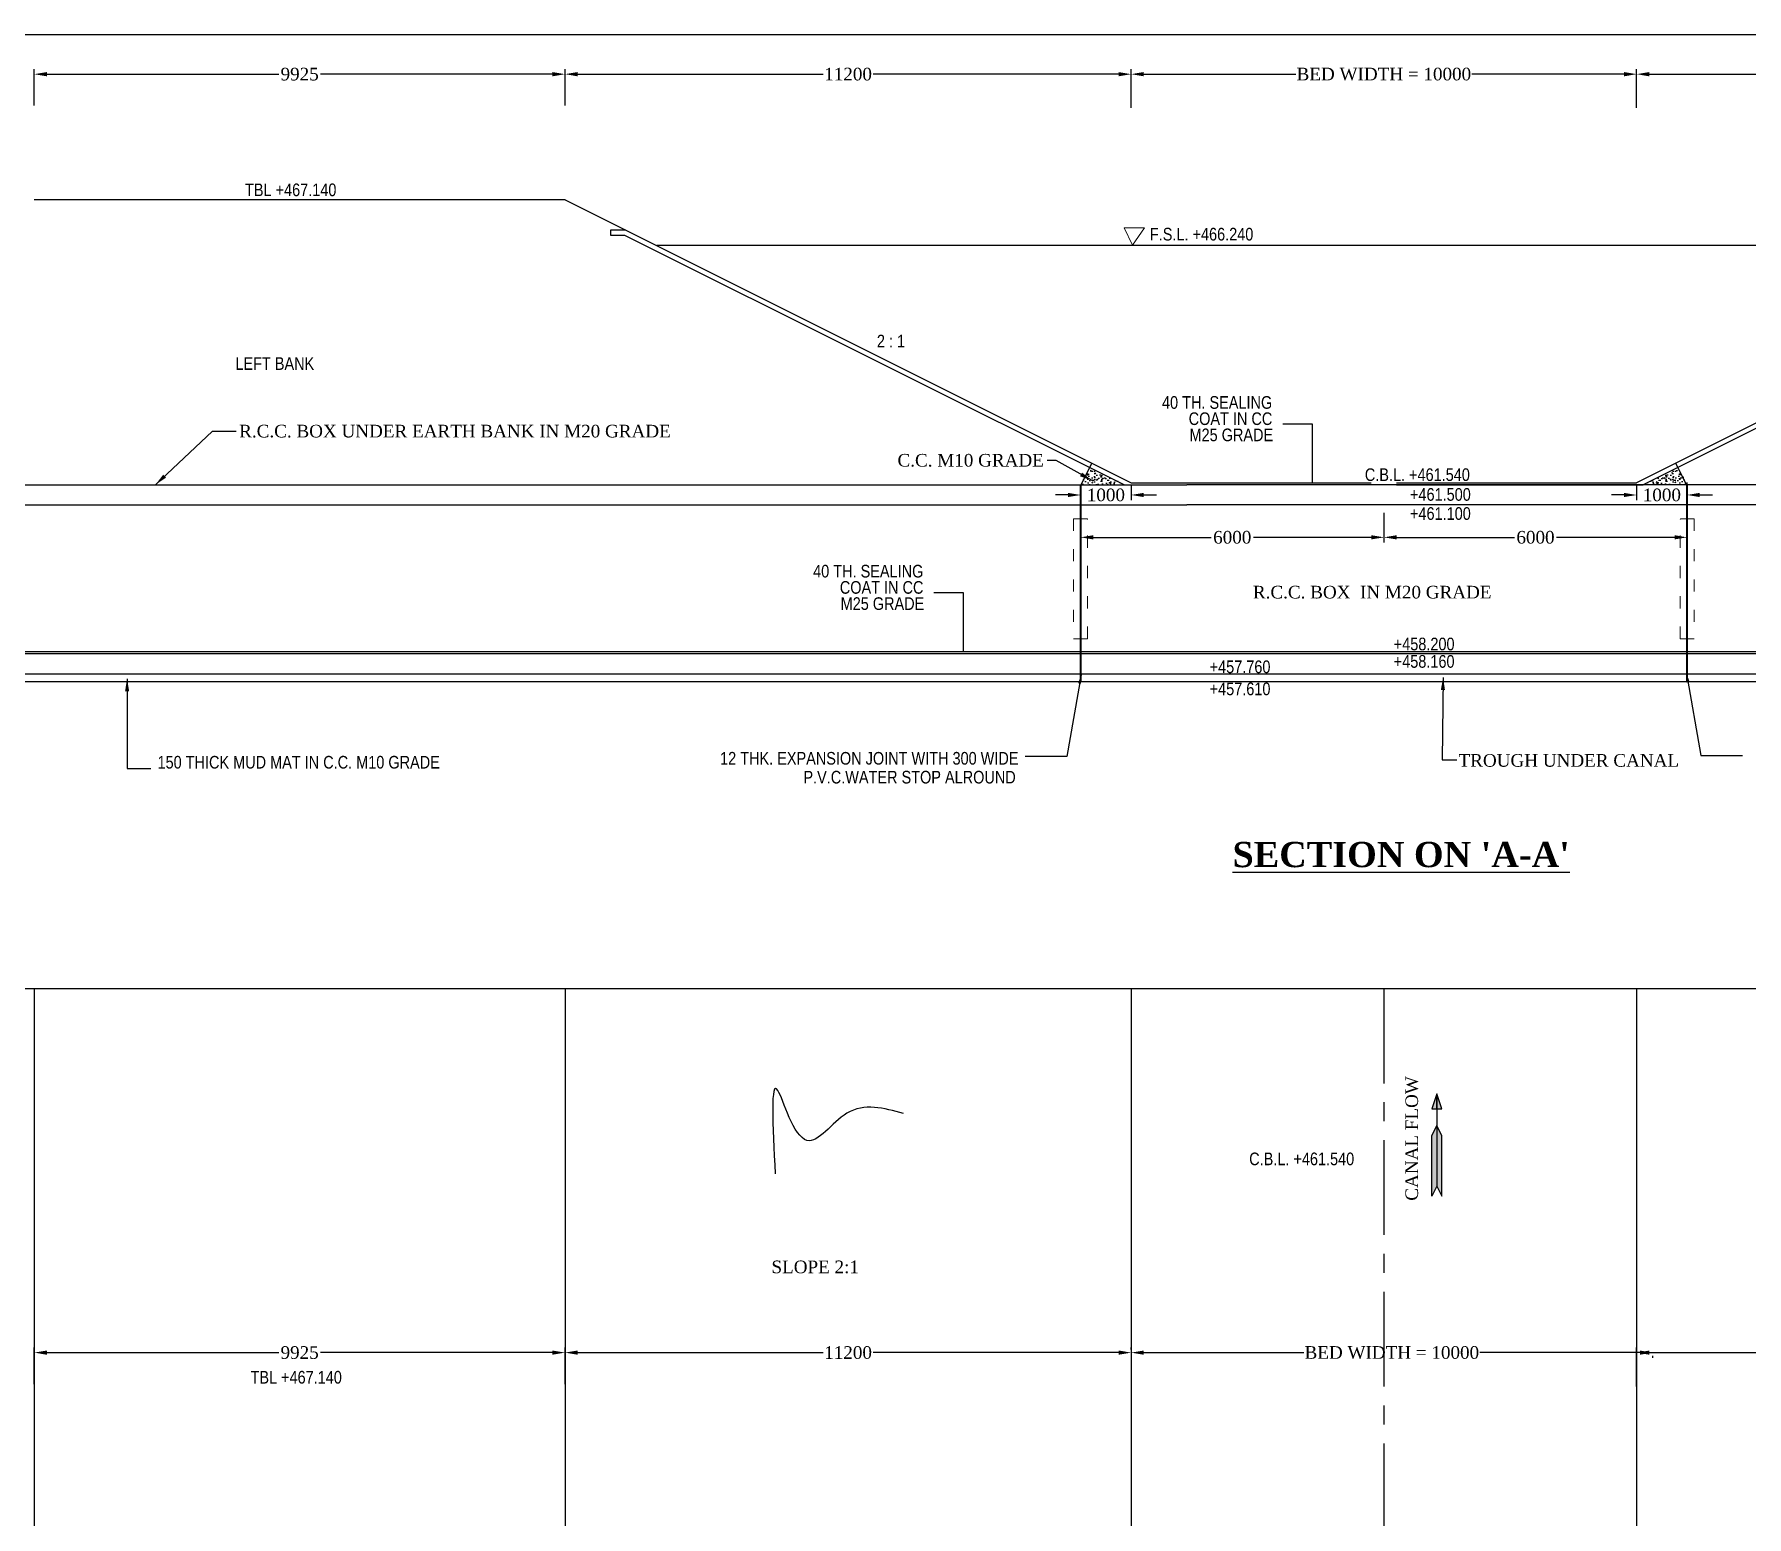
# Model space of a CAD drawing. Header units: millimetres. Extents: x 80 to 6788, y 46 to 1358.
# Drawn here: x 5519.1 to 5857.9, y 1064.6 to 1357.9 of the extents above; entities that cross this region are included whole.
import ezdxf
from ezdxf.enums import TextEntityAlignment as Align

# ---------------------------------------------------------------- set-up
doc = ezdxf.new("R2010")
doc.units = ezdxf.units.MM
doc.linetypes.add('ACAD_ISO03W100', pattern=[30, 12, -18])
doc.linetypes.add('CENTER', pattern=[2, 1.25, -0.25, 0.25, -0.25])
doc.layers.add('STEEL', color=5, linetype='Continuous')
doc.layers.add('TEXT_GENERAL', color=4, linetype='Continuous')
doc.styles.add('ARIAL NARROW', font='ARIALN.TTF')
doc.styles.get("Standard").update_dxf_attribs({"font": 'times.ttf', "height": 2.5})
doc.styles.add('TNR_2.5', font='times.ttf', dxfattribs={"height": 2.5})
doc.dimstyles.new('STANDARD$7', dxfattribs={"dimtxt": 2, "dimasz": 2, "dimexe": 1.25, "dimexo": 0.625, "dimtad": 1, "dimdec": 0, "dimlfac": 0.5, "dimdsep": 46, "dimtxsty": 'Standard', "dimcen": 2.5, "dimadec": 0, "dimazin": 0, "dimtfac": 1, "dimtdec": 0, "dimtmove": 0, "dimatfit": 3, "dimfxl": 1, "dimtolj": 1, "dimtzin": 0, "dimarcsym": 0})
doc.dimstyles.new('STYLE_ESH', dxfattribs={"dimtxt": 2.5, "dimasz": 2.5, "dimexe": 1, "dimexo": 0.625, "dimtad": 0, "dimtih": 1, "dimtoh": 1, "dimdec": 0, "dimlfac": 100, "dimzin": 9, "dimdsep": 46, "dimtxsty": 'TNR_2.5', "dimcen": 2.5, "dimadec": 0, "dimazin": 2, "dimtfac": 1, "dimtdec": 0, "dimtofl": 0, "dimtmove": 2, "dimatfit": 3, "dimfxl": 1, "dimarcsym": 0})

# ---------------------------------------------------------------- blocks, each defined once
blk = doc.blocks.new('*D97')
at = {"color": 0, "lineweight": -2, "transparency": 16777216}
for p, q in [((5519.07, 1343.82), (5519.07, 1351.03)), ((5521.57, 1350.03), (5567.45, 1350.03)), ((5621.57, 1350.03), (5575.69, 1350.03)), ((5624.07, 1343.82), (5624.07, 1351.03))]:
    blk.add_line(p, q, dxfattribs=at)
at = {"color": 0, "transparency": 16777216}
for points in [[(5521.57, 1350.45), (5521.57, 1349.61), (5519.07, 1350.03)], [(5621.57, 1350.45), (5621.57, 1349.61), (5624.07, 1350.03)]]:
    blk.add_solid(points, dxfattribs=at)
at = {"layer": 'Defpoints', "color": 0, "transparency": 16777216}
for p in [(5624.07, 1350.03), (5519.07, 1343.19), (5624.07, 1343.19)]:
    blk.add_point(p, dxfattribs=at)
at = {"color": 0, "transparency": 16777216, "insert": (5571.57, 1350.03), "char_height": 2.5, "attachment_point": 5, "style": 'TNR_2.5'}
blk.add_mtext('9925', dxfattribs=at)
blk = doc.blocks.new('*D98')
at = {"color": 0, "lineweight": -2, "transparency": 16777216}
for p, q in [((5624.07, 1343.82), (5624.07, 1351.03)), ((5626.57, 1350.03), (5675.11, 1350.03)), ((5733.57, 1350.03), (5685.02, 1350.03)), ((5736.07, 1343.35), (5736.07, 1351.03))]:
    blk.add_line(p, q, dxfattribs=at)
at = {"color": 0, "transparency": 16777216}
for points in [[(5626.57, 1350.45), (5626.57, 1349.61), (5624.07, 1350.03)], [(5733.57, 1350.45), (5733.57, 1349.61), (5736.07, 1350.03)]]:
    blk.add_solid(points, dxfattribs=at)
at = {"layer": 'Defpoints', "color": 0, "transparency": 16777216}
for p in [(5736.07, 1350.03), (5624.07, 1343.19), (5736.07, 1342.72)]:
    blk.add_point(p, dxfattribs=at)
at = {"color": 0, "transparency": 16777216, "insert": (5680.07, 1350.03), "char_height": 2.5, "attachment_point": 5, "style": 'TNR_2.5'}
blk.add_mtext('11200', dxfattribs=at)
blk = doc.blocks.new('*D100')
at = {"color": 0, "lineweight": -2, "transparency": 16777216}
for p, q in [((5836.07, 1343.35), (5836.07, 1351.03)), ((5838.57, 1350.03), (5887.11, 1350.03)), ((5945.57, 1350.03), (5897.02, 1350.03)), ((5948.07, 1343.82), (5948.07, 1351.03))]:
    blk.add_line(p, q, dxfattribs=at)
at = {"color": 0, "transparency": 16777216}
for points in [[(5838.57, 1350.45), (5838.57, 1349.61), (5836.07, 1350.03)], [(5945.57, 1350.45), (5945.57, 1349.61), (5948.07, 1350.03)]]:
    blk.add_solid(points, dxfattribs=at)
at = {"layer": 'Defpoints', "color": 0, "transparency": 16777216}
for p in [(5836.07, 1350.03), (5836.07, 1342.72), (5948.07, 1343.19)]:
    blk.add_point(p, dxfattribs=at)
at = {"color": 0, "transparency": 16777216, "insert": (5892.07, 1350.03), "char_height": 2.5, "attachment_point": 5, "style": 'TNR_2.5'}
blk.add_mtext('11200', dxfattribs=at)
blk = doc.blocks.new('*D101')
at = {"color": 0, "lineweight": -2, "transparency": 16777216}
for p, q in [((5736.05, 1350.57), (5736.05, 1351.03)), ((5738.55, 1350.03), (5768.65, 1350.03)), ((5833.57, 1350.03), (5803.47, 1350.03)), ((5836.07, 1350.66), (5836.07, 1351.03))]:
    blk.add_line(p, q, dxfattribs=at)
at = {"color": 0, "transparency": 16777216}
for points in [[(5738.55, 1350.45), (5738.55, 1349.61), (5736.05, 1350.03)], [(5833.57, 1350.45), (5833.57, 1349.61), (5836.07, 1350.03)]]:
    blk.add_solid(points, dxfattribs=at)
at = {"layer": 'Defpoints', "color": 0, "transparency": 16777216}
for p in [(5736.05, 1349.94), (5836.07, 1350.03), (5836.07, 1350.03)]:
    blk.add_point(p, dxfattribs=at)
at = {"color": 0, "transparency": 16777216, "insert": (5786.06, 1350.03), "char_height": 2.5, "attachment_point": 5, "style": 'TNR_2.5'}
blk.add_mtext('BED WIDTH = 10000', dxfattribs=at)
blk = doc.blocks.new('*D129')
at = {"color": 0, "lineweight": -2, "transparency": 16777216}
for p, q in [((5726.07, 1268.16), (5726.07, 1265.76)), ((5736.07, 1268.56), (5736.07, 1265.76)), ((5723.57, 1266.76), (5721.07, 1266.76)), ((5738.57, 1266.76), (5741.07, 1266.76))]:
    blk.add_line(p, q, dxfattribs=at)
at = {"color": 0, "transparency": 16777216}
for points in [[(5723.57, 1267.18), (5723.57, 1266.35), (5726.07, 1266.76)], [(5738.57, 1267.18), (5738.57, 1266.35), (5736.07, 1266.76)]]:
    blk.add_solid(points, dxfattribs=at)
at = {"layer": 'Defpoints', "color": 0, "transparency": 16777216}
for p in [(5726.07, 1268.78), (5736.07, 1269.18), (5726.07, 1266.76)]:
    blk.add_point(p, dxfattribs=at)
at = {"color": 0, "transparency": 16777216, "insert": (5731.07, 1266.76), "char_height": 2.5, "attachment_point": 5, "style": 'TNR_2.5'}
blk.add_mtext('1000', dxfattribs=at)
blk = doc.blocks.new('*D130')
at = {"color": 0, "lineweight": -2, "transparency": 16777216}
for p, q in [((5836.07, 1268.56), (5836.07, 1265.76)), ((5846.06, 1268.56), (5846.06, 1265.76)), ((5833.57, 1266.76), (5831.07, 1266.76)), ((5848.56, 1266.76), (5851.06, 1266.76))]:
    blk.add_line(p, q, dxfattribs=at)
at = {"color": 0, "transparency": 16777216}
for points in [[(5833.57, 1267.18), (5833.57, 1266.35), (5836.07, 1266.76)], [(5848.56, 1267.18), (5848.56, 1266.35), (5846.06, 1266.76)]]:
    blk.add_solid(points, dxfattribs=at)
at = {"layer": 'Defpoints', "color": 0, "transparency": 16777216}
for p in [(5836.07, 1269.18), (5846.06, 1269.18), (5846.06, 1266.76)]:
    blk.add_point(p, dxfattribs=at)
at = {"color": 0, "transparency": 16777216, "insert": (5841.06, 1266.76), "char_height": 2.5, "attachment_point": 5, "style": 'TNR_2.5'}
blk.add_mtext('1000', dxfattribs=at)
blk = doc.blocks.new('*D133')
at = {"color": 0, "lineweight": -2, "transparency": 16777216}
for p, q in [((5519.07, 1090.83), (5519.07, 1098.05)), ((5624.07, 1090.83), (5624.07, 1098.05)), ((5521.57, 1097.05), (5567.45, 1097.05)), ((5621.57, 1097.05), (5575.69, 1097.05))]:
    blk.add_line(p, q, dxfattribs=at)
at = {"color": 0, "transparency": 16777216}
for points in [[(5521.57, 1097.47), (5521.57, 1096.63), (5519.07, 1097.05)], [(5621.57, 1097.47), (5621.57, 1096.63), (5624.07, 1097.05)]]:
    blk.add_solid(points, dxfattribs=at)
at = {"layer": 'Defpoints', "color": 0, "transparency": 16777216}
for p in [(5624.07, 1097.05), (5519.07, 1090.21), (5624.07, 1090.21)]:
    blk.add_point(p, dxfattribs=at)
at = {"color": 0, "transparency": 16777216, "insert": (5571.57, 1097.05), "char_height": 2.5, "attachment_point": 5, "style": 'TNR_2.5'}
blk.add_mtext('9925', dxfattribs=at)
blk = doc.blocks.new('*D141')
at = {"color": 0, "lineweight": -2, "transparency": 16777216}
for p, q in [((5624.07, 1097.68), (5624.07, 1098.05)), ((5736.07, 1097.68), (5736.07, 1098.05)), ((5626.57, 1097.05), (5675.11, 1097.05)), ((5733.57, 1097.05), (5685.02, 1097.05))]:
    blk.add_line(p, q, dxfattribs=at)
at = {"color": 0, "transparency": 16777216}
for points in [[(5626.57, 1097.47), (5626.57, 1096.63), (5624.07, 1097.05)], [(5733.57, 1097.47), (5733.57, 1096.63), (5736.07, 1097.05)]]:
    blk.add_solid(points, dxfattribs=at)
at = {"layer": 'Defpoints', "color": 0, "transparency": 16777216}
for p in [(5624.07, 1097.05), (5736.07, 1097.05), (5736.07, 1097.05)]:
    blk.add_point(p, dxfattribs=at)
at = {"color": 0, "transparency": 16777216, "insert": (5680.07, 1097.05), "char_height": 2.5, "attachment_point": 5, "style": 'TNR_2.5'}
blk.add_mtext('11200', dxfattribs=at)
blk = doc.blocks.new('*D143')
at = {"color": 0, "lineweight": -2, "transparency": 16777216}
for p, q in [((5736.07, 1097.67), (5736.07, 1098.05)), ((5738.57, 1097.05), (5770.23, 1097.05)), ((5836.72, 1097.05), (5805.05, 1097.05)), ((5839.22, 1096.42), (5839.22, 1096.05))]:
    blk.add_line(p, q, dxfattribs=at)
at = {"color": 0, "transparency": 16777216}
for points in [[(5738.57, 1097.46), (5738.57, 1096.63), (5736.07, 1097.05)], [(5836.72, 1097.46), (5836.72, 1096.63), (5839.22, 1097.05)]]:
    blk.add_solid(points, dxfattribs=at)
at = {"layer": 'Defpoints', "color": 0, "transparency": 16777216}
for p in [(5736.07, 1097.05), (5839.22, 1097.05), (5839.22, 1097.05)]:
    blk.add_point(p, dxfattribs=at)
at = {"color": 0, "transparency": 16777216, "insert": (5787.64, 1097.05), "char_height": 2.5, "attachment_point": 5, "style": 'TNR_2.5'}
blk.add_mtext('BED WIDTH = 10000', dxfattribs=at)
blk = doc.blocks.new('*D142')
at = {"color": 0, "lineweight": -2, "transparency": 16777216}
for p, q in [((5836.07, 1090.36), (5836.07, 1098.05)), ((5948.07, 1090.83), (5948.07, 1098.05)), ((5838.57, 1097.05), (5887.11, 1097.05)), ((5945.57, 1097.05), (5897.02, 1097.05))]:
    blk.add_line(p, q, dxfattribs=at)
at = {"color": 0, "transparency": 16777216}
for points in [[(5838.57, 1097.46), (5838.57, 1096.63), (5836.07, 1097.05)], [(5945.57, 1097.46), (5945.57, 1096.63), (5948.07, 1097.05)]]:
    blk.add_solid(points, dxfattribs=at)
at = {"layer": 'Defpoints', "color": 0, "transparency": 16777216}
for p in [(5836.07, 1097.05), (5836.07, 1089.74), (5948.07, 1090.2)]:
    blk.add_point(p, dxfattribs=at)
at = {"color": 0, "transparency": 16777216, "insert": (5892.07, 1097.05), "char_height": 2.5, "attachment_point": 5, "style": 'TNR_2.5'}
blk.add_mtext('11200', dxfattribs=at)
blk = doc.blocks.new('*D165')
at = {"color": 0, "lineweight": -2, "transparency": 16777216}
for p, q in [((5726.08, 1263.21), (5726.08, 1257.38)), ((5786.07, 1263.21), (5786.07, 1257.38)), ((5728.58, 1258.38), (5751.9, 1258.38)), ((5783.57, 1258.38), (5760.24, 1258.38))]:
    blk.add_line(p, q, dxfattribs=at)
at = {"color": 0, "transparency": 16777216}
for points in [[(5728.58, 1258.8), (5728.58, 1257.97), (5726.08, 1258.38)], [(5783.57, 1258.8), (5783.57, 1257.97), (5786.07, 1258.38)]]:
    blk.add_solid(points, dxfattribs=at)
at = {"layer": 'Defpoints', "color": 0, "transparency": 16777216}
for p in [(5726.08, 1263.83), (5786.07, 1263.83), (5786.07, 1258.38)]:
    blk.add_point(p, dxfattribs=at)
at = {"color": 0, "transparency": 16777216, "insert": (5756.07, 1258.38), "char_height": 2.5, "attachment_point": 5, "style": 'TNR_2.5'}
blk.add_mtext('6000', dxfattribs=at)
blk = doc.blocks.new('*D166')
at = {"color": 0, "lineweight": -2, "transparency": 16777216}
for p, q in [((5786.07, 1263.21), (5786.07, 1257.38)), ((5846.06, 1263.21), (5846.06, 1257.38)), ((5788.57, 1258.38), (5811.89, 1258.38)), ((5843.56, 1258.38), (5820.23, 1258.38))]:
    blk.add_line(p, q, dxfattribs=at)
at = {"color": 0, "transparency": 16777216}
for points in [[(5788.57, 1258.8), (5788.57, 1257.97), (5786.07, 1258.38)], [(5843.56, 1258.8), (5843.56, 1257.97), (5846.06, 1258.38)]]:
    blk.add_solid(points, dxfattribs=at)
at = {"layer": 'Defpoints', "color": 0, "transparency": 16777216}
for p in [(5786.07, 1263.83), (5846.06, 1263.83), (5786.07, 1258.38)]:
    blk.add_point(p, dxfattribs=at)
at = {"color": 0, "transparency": 16777216, "insert": (5816.06, 1258.38), "char_height": 2.5, "attachment_point": 5, "style": 'TNR_2.5'}
blk.add_mtext('6000', dxfattribs=at)

msp = doc.modelspace()

# ---------------------------------------------------------------- hatches: boundary and pattern name
h = msp.add_hatch()
h.set_pattern_fill('AR-CONC', color=256, scale=0.01, style=0)
h.set_pattern_definition([(50, (12.4563, 559.1498), (1.8218467, -0.15939086), [0.1905, -2.0955]), (355, (12.4563, 559.1498), (-0.35242826, 1.9105664), [0.1524, -1.6764]), (100.451, (12.6081, 559.1365), (1.469425, 1.7511669), [0.1619, -1.7809]), (46.1842, (12.4563, 559.6578), (2.7107904, -0.4204233), [0.28575, -3.14325]), (96.6356, (12.6822, 559.6228), (2.3740423, 2.4742556), [0.24285, -2.67135]), (351.184, (12.4563, 559.6578), (2.374046, 2.4742512), [0.2286, -2.5146]), (21, (12.7103, 559.5308), (1.5161488, -1.0226552), [0.1905, -2.0955]), (326, (12.7103, 559.5308), (0.6180203, 1.84187966), [0.1524, -1.6764]), (71.4514, (12.8367, 559.4456), (2.1341649, 0.8192286), [0.1619, -1.7809]), (37.5, (12.4563, 559.1498), (0.03088603, 0.84555039), [0, -1.65608, 0, -1.7018, 0, -1.68275]), (7.5, (12.4563, 559.1498), (0.66819663, 1.00180575), [0, -0.97028, 0, -1.61798, 0, -0.64135]), (327.5, (11.8899, 559.1498), (1.35590595, -0.05728744), [0, -0.635, 0, -1.9812, 0, -2.6289]), (317.5, (11.6359, 559.1498), (1.48129181, 0.2542649), [0, -0.8255, 0, -1.31572, 0, -1.8669])])
h.paths.add_polyline_path([(5727.894, 1272.22), (5726.175, 1268.781), (5734.783, 1268.781)])
h = msp.add_hatch()
h.set_pattern_fill('AR-CONC', color=256, scale=0.01, style=0)
h.set_pattern_definition([(130, (11559.6792, 559.1498), (-1.8218467, -0.15939086), [0.1905, -2.0955]), (185, (11559.6792, 559.1498), (0.35242826, 1.9105664), [0.1524, -1.6764]), (79.549, (11559.5274, 559.1365), (-1.469425, 1.7511669), [0.1619, -1.7809]), (133.8158, (11559.6792, 559.6578), (-2.7107904, -0.4204233), [0.28575, -3.14325]), (83.3644, (11559.4533, 559.6228), (-2.3740423, 2.4742556), [0.24285, -2.67135]), (188.816, (11559.6792, 559.6578), (-2.374046, 2.4742512), [0.2286, -2.5146]), (159, (11559.4252, 559.5308), (-1.5161488, -1.0226552), [0.1905, -2.0955]), (214, (11559.4252, 559.5308), (-0.6180203, 1.84187966), [0.1524, -1.6764]), (108.5486, (11559.2989, 559.4456), (-2.1341649, 0.8192286), [0.1619, -1.7809]), (142.5, (11559.6792, 559.1498), (-0.03088603, 0.84555039), [0, -1.65608, 0, -1.7018, 0, -1.68275]), (172.5, (11559.6792, 559.1498), (-0.66819663, 1.00180575), [0, -0.97028, 0, -1.61798, 0, -0.64135]), (212.5, (11560.2456, 559.1498), (-1.35590595, -0.05728744), [0, -0.635, 0, -1.9812, 0, -2.6289]), (222.5, (11560.4996, 559.1498), (-1.48129181, 0.2542649), [0, -0.8255, 0, -1.31572, 0, -1.8669])])
h.paths.add_polyline_path([(5844.241, 1272.22), (5845.961, 1268.781), (5837.353, 1268.781)])
h = msp.add_hatch(color=256)
h.paths.add_polyline_path([(5795.554, 1139.979), (5796.554, 1141.979), (5796.554, 1129.979), (5795.554, 1127.979), (5795.554, 1129.979)])
h.paths.add_polyline_path([(5796.554, 1145.284), (5795.554, 1145.284), (5796.554, 1148.284), (5796.554, 1147.784)])
h = msp.add_hatch(color=256)
h.paths.add_polyline_path([(5797.554, 1139.979), (5796.554, 1141.979), (5796.554, 1129.979), (5797.554, 1127.979), (5797.554, 1129.979)])
h.paths.add_polyline_path([(5796.554, 1148.284), (5796.554, 1145.284), (5797.554, 1145.284)])

# ---------------------------------------------------------------- linework, layer by layer
for p, q in [((6436.087, 1357.834), (5293.714, 1357.834)), ((5624.068, 1325.181), (5519.068, 1325.181)), ((5624.068, 1325.181), (5736.068, 1269.181)), ((5948.068, 1325.181), (5836.068, 1269.181)), ((5636.068, 1319.181), (5633.068, 1319.181)), ((5633.068, 1319.181), (5633.068, 1318.181)), ((5633.068, 1318.181), (5635.832, 1318.181)), ((5635.832, 1318.181), (5734.783, 1268.781)), ((5936.304, 1318.181), (5837.353, 1268.781)), ((5642.223, 1316.181), (5783.568, 1316.181)), ((5783.568, 1316.181), (5930.068, 1316.181)), ((5726.175, 1268.781), (5728.313, 1273.058)), ((5845.961, 1268.781), (5843.822, 1273.058)), ((5458.068, 1268.781), (5747.068, 1268.781)), ((5726.076, 1268.781), (5726.076, 1229.881)), ((5736.068, 1269.181), (5783.568, 1269.181)), ((6084.068, 1268.781), (5747.068, 1268.781)), ((5788.568, 1269.181), (5836.068, 1269.181)), ((5788.568, 1268.781), (5837.353, 1268.781)), ((5846.161, 1267.715), (5845.961, 1267.715)), ((5846.059, 1268.781), (5846.059, 1229.881)), ((5846.061, 1267.715), (5846.061, 1269.205)), ((5458.068, 1264.781), (5747.068, 1264.781)), ((6084.068, 1264.781), (5747.068, 1264.781)), ((5458.068, 1235.781), (6084.068, 1235.781)), ((5458.068, 1235.381), (6084.068, 1235.381)), ((5458.068, 1231.381), (6084.068, 1231.381)), ((5458.068, 1229.881), (6084.068, 1229.881)), ((5310.142, 1169.086), (6257.879, 1169.086)), ((5519.068, 1169.086), (5519.068, 956.135)), ((5624.068, 1169.086), (5624.068, 956.122)), ((5736.068, 1169.086), (5736.068, 956.122)), ((5836.068, 1169.086), (5836.068, 956.122)), ((5796.554, 1148.284), (5795.554, 1145.284)), ((5795.554, 1145.284), (5797.554, 1145.284)), ((5797.554, 1145.284), (5796.554, 1148.284)), ((5796.554, 1145.284), (5796.554, 1148.284)), ((5796.554, 1148.284), (5796.554, 1147.784)), ((5796.554, 1148.284), (5796.554, 1129.979)), ((5795.554, 1139.979), (5796.554, 1141.979)), ((5797.554, 1139.979), (5796.554, 1141.979)), ((5795.554, 1129.979), (5795.554, 1139.979)), ((5797.554, 1129.979), (5797.554, 1139.979)), ((5796.554, 1129.979), (5795.554, 1127.979)), ((5795.554, 1127.979), (5795.554, 1129.979)), ((5796.554, 1129.979), (5797.554, 1127.979)), ((5797.554, 1127.979), (5797.554, 1129.979))]:
    msp.add_line(p, q)
at = {"linetype": 'CENTER', "ltscale": 15}
msp.add_line((5786.068, 1169.086), (5786.068, 865.146), dxfattribs=at)
msp.add_spline([(5690.998, 1144.344), (5679.823, 1144.407), (5671.925, 1139.038), (5666.176, 1148.941), (5665.636, 1132.46)], degree=3)
at = {"layer": 'STEEL', "color": 0, "lineweight": 5}
for p, q in [((5734.71, 1319.621), (5738.696, 1319.621)), ((5736.34, 1316.181), (5734.71, 1319.621)), ((5738.696, 1319.621), (5736.34, 1316.181)), ((5789.499, 1269.181), (5832.419, 1269.181))]:
    msp.add_line(p, q, dxfattribs=at)
at = {"layer": 'TEXT_GENERAL', "color": 0, "lineweight": 5}
for p, q in [((5725.975, 1268.781), (5725.975, 1229.881)), ((5726.175, 1268.781), (5726.175, 1229.881)), ((5845.961, 1268.781), (5845.961, 1229.881)), ((5846.161, 1268.781), (5846.161, 1229.881)), ((5727.354, 1262.043), (5724.682, 1262.043)), ((5844.782, 1262.043), (5847.454, 1262.043)), ((5724.682, 1238.329), (5727.454, 1238.329)), ((5847.454, 1238.329), (5844.682, 1238.329))]:
    msp.add_line(p, q, dxfattribs=at)
at = {"layer": 'TEXT_GENERAL', "color": 0, "linetype": 'ACAD_ISO03W100', "lineweight": 5, "ltscale": 0.2}
for p, q in [((5724.682, 1262.043), (5724.682, 1238.329)), ((5727.454, 1238.329), (5727.454, 1261.943)), ((5844.682, 1238.329), (5844.682, 1261.943)), ((5847.454, 1262.043), (5847.454, 1238.329))]:
    msp.add_line(p, q, dxfattribs=at)
at = {"layer": 'TEXT_GENERAL', "color": 0, "lineweight": 5}
for centre, start, end in [((5727.354, 1261.943), 0, 90), ((5844.782, 1261.943), 90, 180)]:
    msp.add_arc(centre, 0.1, start, end, dxfattribs=at)

# ---------------------------------------------------------------- texts
at = {"char_height": 2.5, "width": 150, "style": 'TNR_2.5'}
for s, insert, attachment_point in [('R.C.C. BOX UNDER EARTH BANK IN M20 GRADE', (5559.606, 1280.65), 1), ('C.C. M10 GRADE', (5718.798, 1272.326), 9), ('R.C.C. BOX  IN M20 GRADE', (5760.154, 1248.785), 1), ('TROUGH UNDER CANAL', (5844.466, 1215.489), 3)]:
    msp.add_mtext(s, dxfattribs=dict(at, insert=insert, attachment_point=attachment_point))
at = {"attachment_point": 1}
for s, insert, char_height, width in [("{\\fTimes New Roman|b1|i0|c0|p18;\\LSECTION ON 'A-A'}", (5756.124, 1198.117), 5, 69), ('SLOPE 2:1', (5664.909, 1115.265), 2.5, 25)]:
    msp.add_mtext(s, dxfattribs=dict(at, insert=insert, char_height=char_height, width=width))
at = {"insert": (5790.321, 1127.11), "char_height": 2.5, "width": 27.6381, "attachment_point": 1, "rotation": 90}
msp.add_mtext('CANAL FLOW', dxfattribs=at)
at = {"layer": 'TEXT_GENERAL', "color": 0, "lineweight": 5, "style": 'ARIAL NARROW'}
for s, p in [('TBL +467.140', (5569.804, 1327.145)), ('2 : 1', (5688.556, 1297.235)), ('LEFT BANK', (5566.66, 1292.767)), ('+461.500', (5797.244, 1266.873)), ('+461.100', (5797.244, 1263.092)), ('+458.200', (5794.029, 1237.273)), ('+457.760', (5757.612, 1232.766)), ('+458.160', (5794.029, 1233.83)), ('+457.610', (5757.612, 1228.396)), ('TBL +467.140', (5570.888, 1092.173))]:
    msp.add_text(s, height=2.5, dxfattribs=at).set_placement(p, align=Align.MIDDLE)
for s, p in [('F.S.L. +466.240', (5739.775, 1319.623)), ('C.B.L. +461.540', (5782.296, 1272.033)), ('C.B.L. +461.540', (5759.417, 1136.637))]:
    msp.add_text(s, height=2.5, dxfattribs=at).set_placement(p, align=Align.TOP_LEFT)
for s, p in [('40 TH. SEALING ', (5764.771, 1283.072)), ('COAT IN CC', (5763.992, 1279.859)), ('M25 GRADE', (5764.158, 1276.653)), ('40 TH. SEALING ', (5695.755, 1249.684)), ('COAT IN CC', (5694.975, 1246.471)), ('M25 GRADE', (5695.142, 1243.266)), ('150 THICK MUD MAT IN C.C. M10 GRADE', (5599.301, 1211.879)), ('12 THK. EXPANSION JOINT WITH 300 WIDE ', (5714.574, 1212.655)), ('P.V.C.WATER STOP ALROUND', (5713.235, 1208.924))]:
    msp.add_text(s, height=2.5, dxfattribs=at).set_placement(p, align=Align.BOTTOM_RIGHT)

# ---------------------------------------------------------------- dimensions: what is measured, and where the dimension line sits
for base, p1, p2, text, picture, middle in [((5836.068, 1350.032), (5736.053, 1349.941), (5836.068, 1350.032), 'BED WIDTH = 10000', '*D101', (5786.06, 1350.032)), ((5624.068, 1350.032), (5519.068, 1343.19), (5624.068, 1343.19), '9925', '*D97', (5571.568, 1350.032)), ((5726.075, 1266.765), (5736.068, 1269.181), (5726.075, 1268.781), '1000', '*D129', (5731.071, 1266.765)), ((5786.068, 1258.385), (5726.076, 1263.831), (5786.068, 1263.831), '6000', '*D165', (5756.072, 1258.385)), ((5839.216, 1097.046), (5736.068, 1097.046), (5839.216, 1097.046), 'BED WIDTH = 10000', '*D143', (5787.642, 1097.046)), ((5624.068, 1097.051), (5519.068, 1090.209), (5624.068, 1090.209), '9925', '*D133', (5571.568, 1097.051))]:
    dim = msp.add_linear_dim(base=base, p1=p1, p2=p2, text=text, dimstyle='STYLE_ESH')
    dim.commit()
    dim.dimension.update_dxf_attribs({"geometry": picture, "text_midpoint": middle})
for base, p1, p2, picture, middle in [((5736.068, 1350.032), (5624.068, 1343.19), (5736.068, 1342.722), '*D98', (5680.068, 1350.032)), ((5736.068, 1097.051), (5624.068, 1097.051), (5736.068, 1097.051), '*D141', (5680.068, 1097.051))]:
    dim = msp.add_linear_dim(base=base, p1=p1, p2=p2, dimstyle='STYLE_ESH')
    dim.commit()
    dim.dimension.update_dxf_attribs({"geometry": picture, "text_midpoint": middle})
for base, p1, p2, picture, middle in [((5836.068, 1350.032), (5948.068, 1343.19), (5836.068, 1342.722), '*D100', (5892.068, 1350.032)), ((5836.068, 1097.046), (5948.068, 1090.204), (5836.068, 1089.736), '*D142', (5892.068, 1097.046))]:
    dim = msp.add_linear_dim(base=base, p1=p1, p2=p2, angle=180, dimstyle='STYLE_ESH')
    dim.commit()
    dim.dimension.update_dxf_attribs({"geometry": picture, "text_midpoint": middle})
for base, p1, p2, text, picture, middle in [((5846.061, 1266.765), (5836.068, 1269.181), (5846.061, 1269.181), '1000', '*D130', (5841.064, 1266.765)), ((5786.068, 1258.385), (5846.059, 1263.831), (5786.068, 1263.831), '6000', '*D166', (5816.064, 1258.385))]:
    dim = msp.add_linear_dim(base=base, p1=p1, p2=p2, angle=180, text=text, dimstyle='STYLE_ESH')
    dim.commit()
    dim.dimension.update_dxf_attribs({"geometry": picture, "text_midpoint": middle})

# ---------------------------------------------------------------- leaders
at = {"annotation_type": 0, "has_hookline": 1}
for points, hookline_direction, text_width in [([(5543.044, 1268.781), (5554.345, 1279.4), (5558.981, 1279.4)], 0, 83.322), ([(5728.337, 1269.623), (5721.207, 1273.576), (5719.423, 1273.576)], 1, 28.086)]:
    msp.add_leader(points, dimstyle='STYLE_ESH', override={"dimgap": 0.625, "dimtad": 0}, dxfattribs=dict(at, hookline_direction=hookline_direction, text_width=text_width))
for points in [[(5537.436, 1230.394), (5537.442, 1212.669), (5542.128, 1212.669)], [(5797.773, 1230.649), (5797.623, 1214.34), (5800.524, 1214.34)]]:
    msp.add_leader(points, dimstyle='STYLE_ESH', override={"dimgap": 0.625, "dimtad": 0})
at = {"layer": 'TEXT_GENERAL', "color": 0, "lineweight": 5}
for points, override in [([(5771.91, 1269.146), (5771.91, 1280.781), (5766.08, 1280.781)], {"dimscale": 88.888889, "dimtxt": 0.0275, "dimasz": 0.01, "dimexe": 0.012, "dimexo": 0, "dimgap": 0.008, "dimtad": 2, "dimlfac": 1, "dimzin": 1, "dimtxsty": 'ARIAL NARROW', "dimcen": 0.09, "dimtdec": 4, "dimtofl": 0, "dimtmove": 2, "dimtzin": 1}), ([(5702.894, 1235.758), (5702.894, 1247.394), (5697.064, 1247.394)], {"dimscale": 88.888889, "dimtxt": 0.0275, "dimasz": 0.01, "dimexe": 0.012, "dimexo": 0, "dimgap": 0.008, "dimtad": 2, "dimlfac": 1, "dimzin": 1, "dimtxsty": 'ARIAL NARROW', "dimcen": 0.09, "dimtdec": 4, "dimtofl": 0, "dimtmove": 2, "dimtzin": 1}), ([(5726.175, 1231.187), (5723.353, 1214.982), (5715.117, 1214.982)], {"dimscale": 88.888889, "dimtxt": 0.025, "dimasz": 0.02, "dimexe": 0.02, "dimexo": 0.05, "dimgap": 0.008, "dimtad": 2, "dimlfac": 1, "dimzin": 1, "dimtxsty": 'ARIAL NARROW', "dimcen": 0.09, "dimtdec": 4, "dimtofl": 0, "dimtmove": 2, "dimtzin": 1}), ([(5845.961, 1231.437), (5848.782, 1215.232), (5857.019, 1215.232)], {"dimscale": 88.888889, "dimtxt": 0.025, "dimasz": 0.02, "dimexe": 0.02, "dimexo": 0.05, "dimgap": 0.008, "dimtad": 2, "dimlfac": 1, "dimzin": 1, "dimtxsty": 'ARIAL NARROW', "dimcen": 0.09, "dimtdec": 4, "dimtofl": 0, "dimtmove": 2, "dimtzin": 1})]:
    msp.add_leader(points, dimstyle='STANDARD$7', override=override, dxfattribs=at)

doc.saveas('drawing.dxf')
